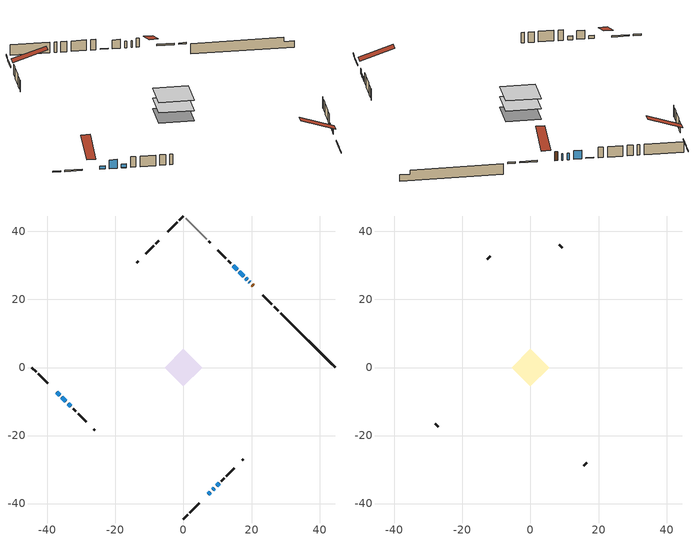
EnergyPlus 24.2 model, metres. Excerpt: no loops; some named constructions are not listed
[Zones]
conditioned space
 floor adiabatic (AdiabaticFloorConstruction): -5.51,0 0,5.51 5.51,0 0,-5.51 z0.89
 floor foundation (Slab1 construction): -5.5,0 0,5.5 5.5,0 0,-5.5 z-1.55
 wall outside (RimJoist1 construction): 0,-44.55 1.21,-43.34 / -44.55,0 -43.34,-1.21 / 0,44.55 -1.21,43.34 / 27.88,16.67 26.67,17.88 z0.89:1.19
 wall outside (RimJoist2 construction): 1.87,-42.68 4.58,-39.97 / -42.68,-1.87 -39.97,-4.58 / -1.87,42.68 -4.58,39.97 / 26.01,18.54 23.3,21.25 z0.89:1.19
 wall outside (AdiabaticWallConstruction 1): 20.58,23.98 20.15,24.4 z0.89:2.92
 wall outside (AdiabaticWallConstruction): 19.49,25.06 19.35,25.21 / 18.69,25.86 18.31,26.24 z0.89:2.42; -37.25,-7.3 -36.46,-8.09 / 8.56,-35.99 9.05,-35.5 / 9.71,-34.84 10.49,-34.06 z0.89:1.58; 17.66,26.89 16.43,28.12 / -35.81,-8.74 -34.58,-9.97 z0.89:2.92; 7.3,-37.25 7.9,-36.65 z0.89:2.01; -33.93,-10.62 -33.15,-11.4 z0.89:1.78; 15.78,28.77 14.56,29.99 z0.89:1.01
 wall outside (Wall1 construction): 11.15,-33.4 11.96,-32.59 / -32.49,-12.06 -31.68,-12.87 / -7.31,37.25 -8.12,36.43 / 13.9,30.65 13.09,31.46 z0.89:3.33
 wall outside (Wall2 construction): 12.61,-31.94 14.99,-29.56 / -31.02,-13.53 -28.65,-15.91 / -8.77,35.78 -11.15,33.4 / 12.43,32.12 10.06,34.5 z0.89:3.33
 wall outside (Wall4 construction): 17.21,-27.34 17.61,-26.95 / -26.43,-18.13 -26.03,-18.52 / -13.37,31.18 -13.76,30.79 / 7.84,36.72 7.44,37.11 z0.89:3.33
 wall foundation (FoundationWall1 construction): 28.54,16.01,-1.55 28.54,16.01,0.89 42.95,1.6,0.89 42.95,1.6,-0.09 44.55,0,-0.09 44.55,0,-1.55
 wall adiabatic (Wall5 construction): 6.78,37.77 0.66,43.89 z0.89:3.33
 window (WindowConstruction 4): 19.49,25.06 19.35,25.2 z0.89:2.41
 window (WindowConstruction 9): -37.25,-7.31 -36.46,-8.09 z0.89:1.58
 window (WindowConstruction 5): 18.69,25.86 18.31,26.24 z0.89:2.41
 window (WindowConstruction): 17.66,26.9 16.43,28.12 z0.89:2.92
 window (WindowConstruction 1): 7.31,-37.25 7.9,-36.65 z0.89:2.01
 window (WindowConstruction 2): -35.81,-8.74 -34.58,-9.97 z0.89:2.92
 window (WindowConstruction 3): -33.93,-10.62 -33.15,-11.4 z0.89:1.78
 window (WindowConstruction 6): 15.78,28.77 14.56,29.99 z0.89:1.01
 window (WindowConstruction 7): 8.56,-35.99 9.05,-35.5 z0.89:1.58
 window (WindowConstruction 8): 9.71,-34.84 10.49,-34.06 z0.89:1.58
 door (Door): 20.57,23.98 20.15,24.4 z0.89:2.92
 ceiling adiabatic (AdiabaticFloorConstruction): 0,-5.51 5.51,0 0,5.51 -5.51,0 z0.89
attic - vented
 floor to conditioned space (Floor1 construction Reversed): -5.5,0 0,5.5 5.5,0 0,-5.5 z3.33
 wall outside (Wall3 construction): 15.65,-28.9 16.55,-28 / -27.99,-16.56 -27.08,-17.47 / -11.81,32.74 -12.71,31.84 / 9.4,35.15 8.49,36.06 z0.89:3.33
 roof outside (Roof1 construction): 6.65,-37.9,3.33 1.29,-32.54,5.85 -0.12,-33.96,5.85 5.24,-39.31,3.33; -37.9,-6.65,3.33 -32.54,-1.29,5.85 -33.96,0.12,5.85 -39.31,-5.24,3.33; -6.65,37.9,3.33 -1.29,32.54,5.85 0.12,33.96,5.85 -5.24,39.31,3.33; 21.23,23.32,3.33 15.87,17.96,5.85 17.28,16.55,5.85 22.64,21.91,3.33
[Material] Roughness=Rough; Thermal Absorptance=0.9
Name | Thickness {m} | Conductivity {W/m-K} | Density {kg/m3} | Specific Heat {J/kg-K} | Solar Absorptance | Visible Absorptance
ceiling loosefill ins | 0.254 | 0.0480833 | 16.02 | 1046.75 | 0.7 | 0.7
ceiling stud and cavity | 0.1397 | 0.0794962 | 65.682 | 1177.47 | 0.7 | 0.7
gypsum board | 0.0127 | 0.160291 | 801 | 837.4 | 0.6 | 0.6
[Construction]
Floor1 construction: ceiling loosefill ins, ceiling stud and cavity, gypsum board
[Schedule:Day:Interval]
interior lighting schedule day: No, 01:00, 0.108182, 04:00, 0.0901515, 05:00, 0.0991667, 06:00, 0.162273, 07:00, 0.270455, 08:00, 0.342576, 10:00, 0.369621, 11:00, 0.351591, 12:00, 0.333561, 13:00, 0.324545, 14:00, 0.31553, 15:00, 0.333561, 16:00, 0.369621, 17:00, 0.450758, 18:00, 0.585985, 19:00, 0.775303, 20:00, 0.955606, 21:00, 0.991667, 22:00, 0.712197, 23:00, 0.360606, 24:00, 0.162273
interior lighting schedule day 1: No, 01:00, 0.100909, 04:00, 0.0840909, 05:00, 0.0925, 06:00, 0.151364, 07:00, 0.252273, 08:00, 0.319545, 10:00, 0.344773, 11:00, 0.327955, 12:00, 0.311136, 13:00, 0.302727, 14:00, 0.294318, 15:00, 0.311136, 16:00, 0.344773, 17:00, 0.420455, 18:00, 0.546591, 19:00, 0.723182, 20:00, 0.891364, 21:00, 0.925, 22:00, 0.664318, 23:00, 0.336364, 24:00, 0.151364
interior lighting schedule day 2: No, 01:00, 0.0927273, 04:00, 0.0772727, 05:00, 0.085, 06:00, 0.139091, 07:00, 0.231818, 08:00, 0.293636, 10:00, 0.316818, 11:00, 0.301364, 12:00, 0.285909, 13:00, 0.278182, 14:00, 0.270455, 15:00, 0.285909, 16:00, 0.316818, 17:00, 0.386364, 18:00, 0.502273, 19:00, 0.664545, 20:00, 0.819091, 21:00, 0.85, 22:00, 0.610455, 23:00, 0.309091, 24:00, 0.139091
interior lighting schedule day 3: No, 01:00, 0.0845455, 04:00, 0.0704545, 05:00, 0.0775, 06:00, 0.126818, 07:00, 0.211364, 08:00, 0.267727, 10:00, 0.288864, 11:00, 0.274773, 12:00, 0.260682, 13:00, 0.253636, 14:00, 0.246591, 15:00, 0.260682, 16:00, 0.288864, 17:00, 0.352273, 18:00, 0.457955, 19:00, 0.605909, 20:00, 0.746818, 21:00, 0.775, 22:00, 0.556591, 23:00, 0.281818, 24:00, 0.126818
interior lighting schedule day 4: No, 01:00, 0.0763636, 04:00, 0.0636364, 05:00, 0.07, 06:00, 0.114545, 07:00, 0.190909, 08:00, 0.241818, 10:00, 0.260909, 11:00, 0.248182, 12:00, 0.235455, 13:00, 0.229091, 14:00, 0.222727, 15:00, 0.235455, 16:00, 0.260909, 17:00, 0.318182, 18:00, 0.413636, 19:00, 0.547273, 20:00, 0.674545, 21:00, 0.7, 22:00, 0.502727, 23:00, 0.254545, 24:00, 0.114545
interior lighting schedule day 5: No, 01:00, 0.0727273, 04:00, 0.0606061, 05:00, 0.0666667, 06:00, 0.109091, 07:00, 0.181818, 08:00, 0.230303, 10:00, 0.248485, 11:00, 0.236364, 12:00, 0.224242, 13:00, 0.218182, 14:00, 0.212121, 15:00, 0.224242, 16:00, 0.248485, 17:00, 0.30303, 18:00, 0.393939, 19:00, 0.521212, 20:00, 0.642424, 21:00, 0.666667, 22:00, 0.478788, 23:00, 0.242424, 24:00, 0.109091
interior lighting schedule day 6: No, 01:00, 0.0745455, 04:00, 0.0621212, 05:00, 0.0683333, 06:00, 0.111818, 07:00, 0.186364, 08:00, 0.236061, 10:00, 0.254697, 11:00, 0.242273, 12:00, 0.229848, 13:00, 0.223636, 14:00, 0.217424, 15:00, 0.229848, 16:00, 0.254697, 17:00, 0.310606, 18:00, 0.403788, 19:00, 0.534242, 20:00, 0.658485, 21:00, 0.683333, 22:00, 0.490758, 23:00, 0.248485, 24:00, 0.111818
interior lighting schedule day 7: No, 01:00, 0.08, 04:00, 0.0666667, 05:00, 0.0733333, 06:00, 0.12, 07:00, 0.2, 08:00, 0.253333, 10:00, 0.273333, 11:00, 0.26, 12:00, 0.246667, 13:00, 0.24, 14:00, 0.233333, 15:00, 0.246667, 16:00, 0.273333, 17:00, 0.333333, 18:00, 0.433333, 19:00, 0.573333, 20:00, 0.706667, 21:00, 0.733333, 22:00, 0.526667, 23:00, 0.266667, 24:00, 0.12
interior lighting schedule day 8: No, 01:00, 0.0890909, 04:00, 0.0742424, 05:00, 0.0816667, 06:00, 0.133636, 07:00, 0.222727, 08:00, 0.282121, 10:00, 0.304394, 11:00, 0.289545, 12:00, 0.274697, 13:00, 0.267273, 14:00, 0.259848, 15:00, 0.274697, 16:00, 0.304394, 17:00, 0.371212, 18:00, 0.482576, 19:00, 0.638485, 20:00, 0.78697, 21:00, 0.816667, 22:00, 0.586515, 23:00, 0.29697, 24:00, 0.133636
interior lighting schedule day 9: No, 01:00, 0.0972727, 04:00, 0.0810606, 05:00, 0.0891667, 06:00, 0.145909, 07:00, 0.243182, 08:00, 0.30803, 10:00, 0.332348, 11:00, 0.316136, 12:00, 0.299924, 13:00, 0.291818, 14:00, 0.283712, 15:00, 0.299924, 16:00, 0.332348, 17:00, 0.405303, 18:00, 0.526894, 19:00, 0.697121, 20:00, 0.859242, 21:00, 0.891667, 22:00, 0.640379, 23:00, 0.324242, 24:00, 0.145909
interior lighting schedule day 10: No, 01:00, 0.105455, 04:00, 0.0878788, 05:00, 0.0966667, 06:00, 0.158182, 07:00, 0.263636, 08:00, 0.333939, 10:00, 0.360303, 11:00, 0.342727, 12:00, 0.325152, 13:00, 0.316364, 14:00, 0.307576, 15:00, 0.325152, 16:00, 0.360303, 17:00, 0.439394, 18:00, 0.571212, 19:00, 0.755758, 20:00, 0.931515, 21:00, 0.966667, 22:00, 0.694242, 23:00, 0.351515, 24:00, 0.158182
interior lighting schedule day 11: No, 01:00, 0.109091, 04:00, 0.0909091, 05:00, 0.1, 06:00, 0.163636, 07:00, 0.272727, 08:00, 0.345455, 10:00, 0.372727, 11:00, 0.354545, 12:00, 0.336364, 13:00, 0.327273, 14:00, 0.318182, 15:00, 0.336364, 16:00, 0.372727, 17:00, 0.454545, 18:00, 0.590909, 19:00, 0.781818, 20:00, 0.963636, 21:00, 1, 22:00, 0.718182, 23:00, 0.363636, 24:00, 0.163636
interior lighting schedule default day; occupants schedule default day; clothes dryer schedule default day; cooking range schedule default day; mech vent bath fan 0 schedule default day; mech vent range fan 0 schedule default day; misc plug loads schedule default day; general water use schedule default day; heating setpoint default day; cooling setpoint default day; clothes dryer exhaust 0 schedule default day; cooling season schedule day; cooling season schedule day 2; cooling season schedule default day; exterior lighting schedule default day; natural vent schedule default day: No, 24:00, 0
occupants schedule day: No, 05:00, 0.426829, 06:00, 0.719512, 07:00, 1, 08:00, 0.670732, 09:00, 0.329268, 14:00, 0.170732, 15:00, 0.231707, 16:00, 0.329268, 17:00, 0.5, 18:00, 0.670732, 19:00, 0.829268, 21:00, 1, 22:00, 0.853659, 23:00, 0.646341, 24:00, 0.426829
clothes dryer schedule day; clothes dryer exhaust 0 schedule day: No, 01:00, 0.123457, 02:00, 0.0740741, 03:00, 0.0493827, 04:00, 0.0246914, 05:00, 0.0493827, 06:00, 0.0740741, 07:00, 0.197531, 08:00, 0.395062, 09:00, 0.592593, 10:00, 0.839506, 11:00, 0.962963, 12:00, 1, 13:00, 0.91358, 14:00, 0.82716, 15:00, 0.716049, 16:00, 0.753086, 17:00, 0.679012, 18:00, 0.666667, 20:00, 0.62963, 21:00, 0.641975, 22:00, 0.666667, 23:00, 0.54321, 24:00, 0.296296
cooking range schedule day: No, 05:00, 0.0597015, 06:00, 0.11194, 07:00, 0.171642, 08:00, 0.291045, 11:00, 0.343284, 12:00, 0.402985, 13:00, 0.462687, 14:00, 0.343284, 15:00, 0.291045, 16:00, 0.402985, 17:00, 0.567164, 18:00, 1, 19:00, 0.850746, 20:00, 0.432836, 21:00, 0.291045, 22:00, 0.231343, 23:00, 0.171642, 24:00, 0.11194
mech vent bath fan 0 schedule day: No, 07:00, 0, 08:00, 1, 09:00, 0.2, 24:00, 0
mech vent range fan 0 schedule day: No, 18:00, 0, 19:00, 1, 20:00, 0.2, 24:00, 0
misc plug loads schedule day: No, 06:00, 0.705882, 07:00, 0.745098, 08:00, 0.803922, 15:00, 0.823529, 16:00, 0.862745, 17:00, 0.921569, 18:00, 0.980392, 19:00, 1, 20:00, 0.980392, 21:00, 0.941176, 22:00, 0.862745, 23:00, 0.784314, 24:00, 0.72549
general water use schedule day: No, 01:00, 0.315068, 03:00, 0.287671, 04:00, 0.342466, 05:00, 0.369863, 06:00, 0.520548, 07:00, 0.60274, 08:00, 0.534247, 10:00, 0.506849, 11:00, 0.465753, 14:00, 0.479452, 15:00, 0.534247, 16:00, 0.589041, 17:00, 0.69863, 18:00, 0.876712, 19:00, 0.890411, 20:00, 0.986301, 21:00, 1, 22:00, 0.863014, 23:00, 0.616438, 24:00, 0.465753
heating setpoint day: No, 07:00, 18, 23:00, 21, 24:00, 18
cooling setpoint day: No, 24:00, 25
cooling season schedule day 1: No, 24:00, 1
exterior lighting schedule day: No, 01:00, 0.566667, 03:00, 0.524167, 05:00, 0.495833, 06:00, 0.5525, 07:00, 0.623333, 08:00, 0.580833, 09:00, 0.439167, 10:00, 0.354167, 12:00, 0.34, 13:00, 0.354167, 14:00, 0.396667, 15:00, 0.425, 16:00, 0.495833, 17:00, 0.623333, 18:00, 0.793333, 19:00, 0.906667, 20:00, 0.963333, 21:00, 0.991667, 22:00, 0.920833, 23:00, 0.793333, 24:00, 0.665833
exterior lighting schedule day 1: No, 01:00, 0.528571, 03:00, 0.488929, 05:00, 0.4625, 06:00, 0.515357, 07:00, 0.581429, 08:00, 0.541786, 09:00, 0.409643, 10:00, 0.330357, 12:00, 0.317143, 13:00, 0.330357, 14:00, 0.37, 15:00, 0.396429, 16:00, 0.4625, 17:00, 0.581429, 18:00, 0.74, 19:00, 0.845714, 20:00, 0.898571, 21:00, 0.925, 22:00, 0.858929, 23:00, 0.74, 24:00, 0.621071
exterior lighting schedule day 10: No, 01:00, 0.552381, 03:00, 0.510952, 05:00, 0.483333, 06:00, 0.538571, 07:00, 0.607619, 08:00, 0.56619, 09:00, 0.428095, 10:00, 0.345238, 12:00, 0.331429, 13:00, 0.345238, 14:00, 0.386667, 15:00, 0.414286, 16:00, 0.483333, 17:00, 0.607619, 18:00, 0.773333, 19:00, 0.88381, 20:00, 0.939048, 21:00, 0.966667, 22:00, 0.897619, 23:00, 0.773333, 24:00, 0.649048
exterior lighting schedule day 11: No, 01:00, 0.571429, 03:00, 0.528571, 05:00, 0.5, 06:00, 0.557143, 07:00, 0.628571, 08:00, 0.585714, 09:00, 0.442857, 10:00, 0.357143, 12:00, 0.342857, 13:00, 0.357143, 14:00, 0.4, 15:00, 0.428571, 16:00, 0.5, 17:00, 0.628571, 18:00, 0.8, 19:00, 0.914286, 20:00, 0.971429, 21:00, 1, 22:00, 0.928571, 23:00, 0.8, 24:00, 0.671429
exterior lighting schedule day 2: No, 01:00, 0.485714, 03:00, 0.449286, 05:00, 0.425, 06:00, 0.473571, 07:00, 0.534286, 08:00, 0.497857, 09:00, 0.376429, 10:00, 0.303571, 12:00, 0.291429, 13:00, 0.303571, 14:00, 0.34, 15:00, 0.364286, 16:00, 0.425, 17:00, 0.534286, 18:00, 0.68, 19:00, 0.777143, 20:00, 0.825714, 21:00, 0.85, 22:00, 0.789286, 23:00, 0.68, 24:00, 0.570714
exterior lighting schedule day 3: No, 01:00, 0.442857, 03:00, 0.409643, 05:00, 0.3875, 06:00, 0.431786, 07:00, 0.487143, 08:00, 0.453929, 09:00, 0.343214, 10:00, 0.276786, 12:00, 0.265714, 13:00, 0.276786, 14:00, 0.31, 15:00, 0.332143, 16:00, 0.3875, 17:00, 0.487143, 18:00, 0.62, 19:00, 0.708571, 20:00, 0.752857, 21:00, 0.775, 22:00, 0.719643, 23:00, 0.62, 24:00, 0.520357
exterior lighting schedule day 4: No, 01:00, 0.4, 03:00, 0.37, 05:00, 0.35, 06:00, 0.39, 07:00, 0.44, 08:00, 0.41, 09:00, 0.31, 10:00, 0.25, 12:00, 0.24, 13:00, 0.25, 14:00, 0.28, 15:00, 0.3, 16:00, 0.35, 17:00, 0.44, 18:00, 0.56, 19:00, 0.64, 20:00, 0.68, 21:00, 0.7, 22:00, 0.65, 23:00, 0.56, 24:00, 0.47
exterior lighting schedule day 5: No, 01:00, 0.380952, 03:00, 0.352381, 05:00, 0.333333, 06:00, 0.371429, 07:00, 0.419048, 08:00, 0.390476, 09:00, 0.295238, 10:00, 0.238095, 12:00, 0.228571, 13:00, 0.238095, 14:00, 0.266667, 15:00, 0.285714, 16:00, 0.333333, 17:00, 0.419048, 18:00, 0.533333, 19:00, 0.609524, 20:00, 0.647619, 21:00, 0.666667, 22:00, 0.619048, 23:00, 0.533333, 24:00, 0.447619
exterior lighting schedule day 6: No, 01:00, 0.390476, 03:00, 0.36119, 05:00, 0.341667, 06:00, 0.380714, 07:00, 0.429524, 08:00, 0.400238, 09:00, 0.302619, 10:00, 0.244048, 12:00, 0.234286, 13:00, 0.244048, 14:00, 0.273333, 15:00, 0.292857, 16:00, 0.341667, 17:00, 0.429524, 18:00, 0.546667, 19:00, 0.624762, 20:00, 0.66381, 21:00, 0.683333, 22:00, 0.634524, 23:00, 0.546667, 24:00, 0.45881
exterior lighting schedule day 7: No, 01:00, 0.419048, 03:00, 0.387619, 05:00, 0.366667, 06:00, 0.408571, 07:00, 0.460952, 08:00, 0.429524, 09:00, 0.324762, 10:00, 0.261905, 12:00, 0.251429, 13:00, 0.261905, 14:00, 0.293333, 15:00, 0.314286, 16:00, 0.366667, 17:00, 0.460952, 18:00, 0.586667, 19:00, 0.670476, 20:00, 0.712381, 21:00, 0.733333, 22:00, 0.680952, 23:00, 0.586667, 24:00, 0.492381
exterior lighting schedule day 8: No, 01:00, 0.466667, 03:00, 0.431667, 05:00, 0.408333, 06:00, 0.455, 07:00, 0.513333, 08:00, 0.478333, 09:00, 0.361667, 10:00, 0.291667, 12:00, 0.28, 13:00, 0.291667, 14:00, 0.326667, 15:00, 0.35, 16:00, 0.408333, 17:00, 0.513333, 18:00, 0.653333, 19:00, 0.746667, 20:00, 0.793333, 21:00, 0.816667, 22:00, 0.758333, 23:00, 0.653333, 24:00, 0.548333
exterior lighting schedule day 9: No, 01:00, 0.509524, 03:00, 0.47131, 05:00, 0.445833, 06:00, 0.496786, 07:00, 0.560476, 08:00, 0.522262, 09:00, 0.394881, 10:00, 0.318452, 12:00, 0.305714, 13:00, 0.318452, 14:00, 0.356667, 15:00, 0.382143, 16:00, 0.445833, 17:00, 0.560476, 18:00, 0.713333, 19:00, 0.815238, 20:00, 0.86619, 21:00, 0.891667, 22:00, 0.827976, 23:00, 0.713333, 24:00, 0.59869
[Schedule:Week:Daily]
heating setpoint Week Rule - Jan1-Dec31: heating setpoint day, heating setpoint day, heating setpoint day, heating setpoint day, heating setpoint day, heating setpoint day, heating setpoint day, heating setpoint default day, heating setpoint default day, heating setpoint default day, heating setpoint default day, heating setpoint default day
cooling season schedule Week Rule - Jan1-May26: cooling season schedule day, cooling season schedule day, cooling season schedule day, cooling season schedule day, cooling season schedule day, cooling season schedule day, cooling season schedule day, cooling season schedule default day, cooling season schedule default day, cooling season schedule default day, cooling season schedule default day, cooling season schedule default day
cooling season schedule Week Rule - May27-Jun2: cooling season schedule day, cooling season schedule day, cooling season schedule day, cooling season schedule day, cooling season schedule day, cooling season schedule day 1, cooling season schedule day 1, cooling season schedule default day, cooling season schedule default day, cooling season schedule default day, cooling season schedule default day, cooling season schedule default day
cooling season schedule Week Rule - Jun3-Aug25: cooling season schedule day 1, cooling season schedule day 1, cooling season schedule day 1, cooling season schedule day 1, cooling season schedule day 1, cooling season schedule day 1, cooling season schedule day 1, cooling season schedule default day, cooling season schedule default day, cooling season schedule default day, cooling season schedule default day, cooling season schedule default day
cooling season schedule Week Rule - Aug26-Sep1: cooling season schedule day 1, cooling season schedule day 1, cooling season schedule day 1, cooling season schedule day 1, cooling season schedule day 1, cooling season schedule day 1, cooling season schedule day 2, cooling season schedule default day, cooling season schedule default day, cooling season schedule default day, cooling season schedule default day, cooling season schedule default day
cooling season schedule Week Rule - Sep2-Dec31: cooling season schedule day 2, cooling season schedule day 2, cooling season schedule day 2, cooling season schedule day 2, cooling season schedule day 2, cooling season schedule day 2, cooling season schedule day 2, cooling season schedule default day, cooling season schedule default day, cooling season schedule default day, cooling season schedule default day, cooling season schedule default day
exterior lighting schedule Week Rule - Oct7-Oct27: exterior lighting schedule day 9, exterior lighting schedule day 9, exterior lighting schedule day 9, exterior lighting schedule day 9, exterior lighting schedule day 9, exterior lighting schedule day 9, exterior lighting schedule day 9, exterior lighting schedule default day, exterior lighting schedule default day, exterior lighting schedule default day, exterior lighting schedule default day, exterior lighting schedule default day
exterior lighting schedule Week Rule - Oct28-Nov3: exterior lighting schedule day 9, exterior lighting schedule day 9, exterior lighting schedule day 9, exterior lighting schedule day 9, exterior lighting schedule day 10, exterior lighting schedule day 10, exterior lighting schedule day 10, exterior lighting schedule default day, exterior lighting schedule default day, exterior lighting schedule default day, exterior lighting schedule default day, exterior lighting schedule default day
exterior lighting schedule Week Rule - Nov4-Nov24: exterior lighting schedule day 10, exterior lighting schedule day 10, exterior lighting schedule day 10, exterior lighting schedule day 10, exterior lighting schedule day 10, exterior lighting schedule day 10, exterior lighting schedule day 10, exterior lighting schedule default day, exterior lighting schedule default day, exterior lighting schedule default day, exterior lighting schedule default day, exterior lighting schedule default day
exterior lighting schedule Week Rule - Nov25-Dec1: exterior lighting schedule day 10, exterior lighting schedule day 10, exterior lighting schedule day 10, exterior lighting schedule day 10, exterior lighting schedule day 10, exterior lighting schedule day 10, exterior lighting schedule day 11, exterior lighting schedule default day, exterior lighting schedule default day, exterior lighting schedule default day, exterior lighting schedule default day, exterior lighting schedule default day
exterior lighting schedule Week Rule - Dec2-Dec31: exterior lighting schedule day 11, exterior lighting schedule day 11, exterior lighting schedule day 11, exterior lighting schedule day 11, exterior lighting schedule day 11, exterior lighting schedule day 11, exterior lighting schedule day 11, exterior lighting schedule default day, exterior lighting schedule default day, exterior lighting schedule default day, exterior lighting schedule default day, exterior lighting schedule default day
natural vent schedule Week Rule - Jan1-Dec31: natural vent schedule default day, natural vent schedule default day, natural vent schedule default day, natural vent schedule default day, natural vent schedule default day, natural vent schedule default day, natural vent schedule default day, natural vent schedule default day, natural vent schedule default day, natural vent schedule default day, natural vent schedule default day, natural vent schedule default day
